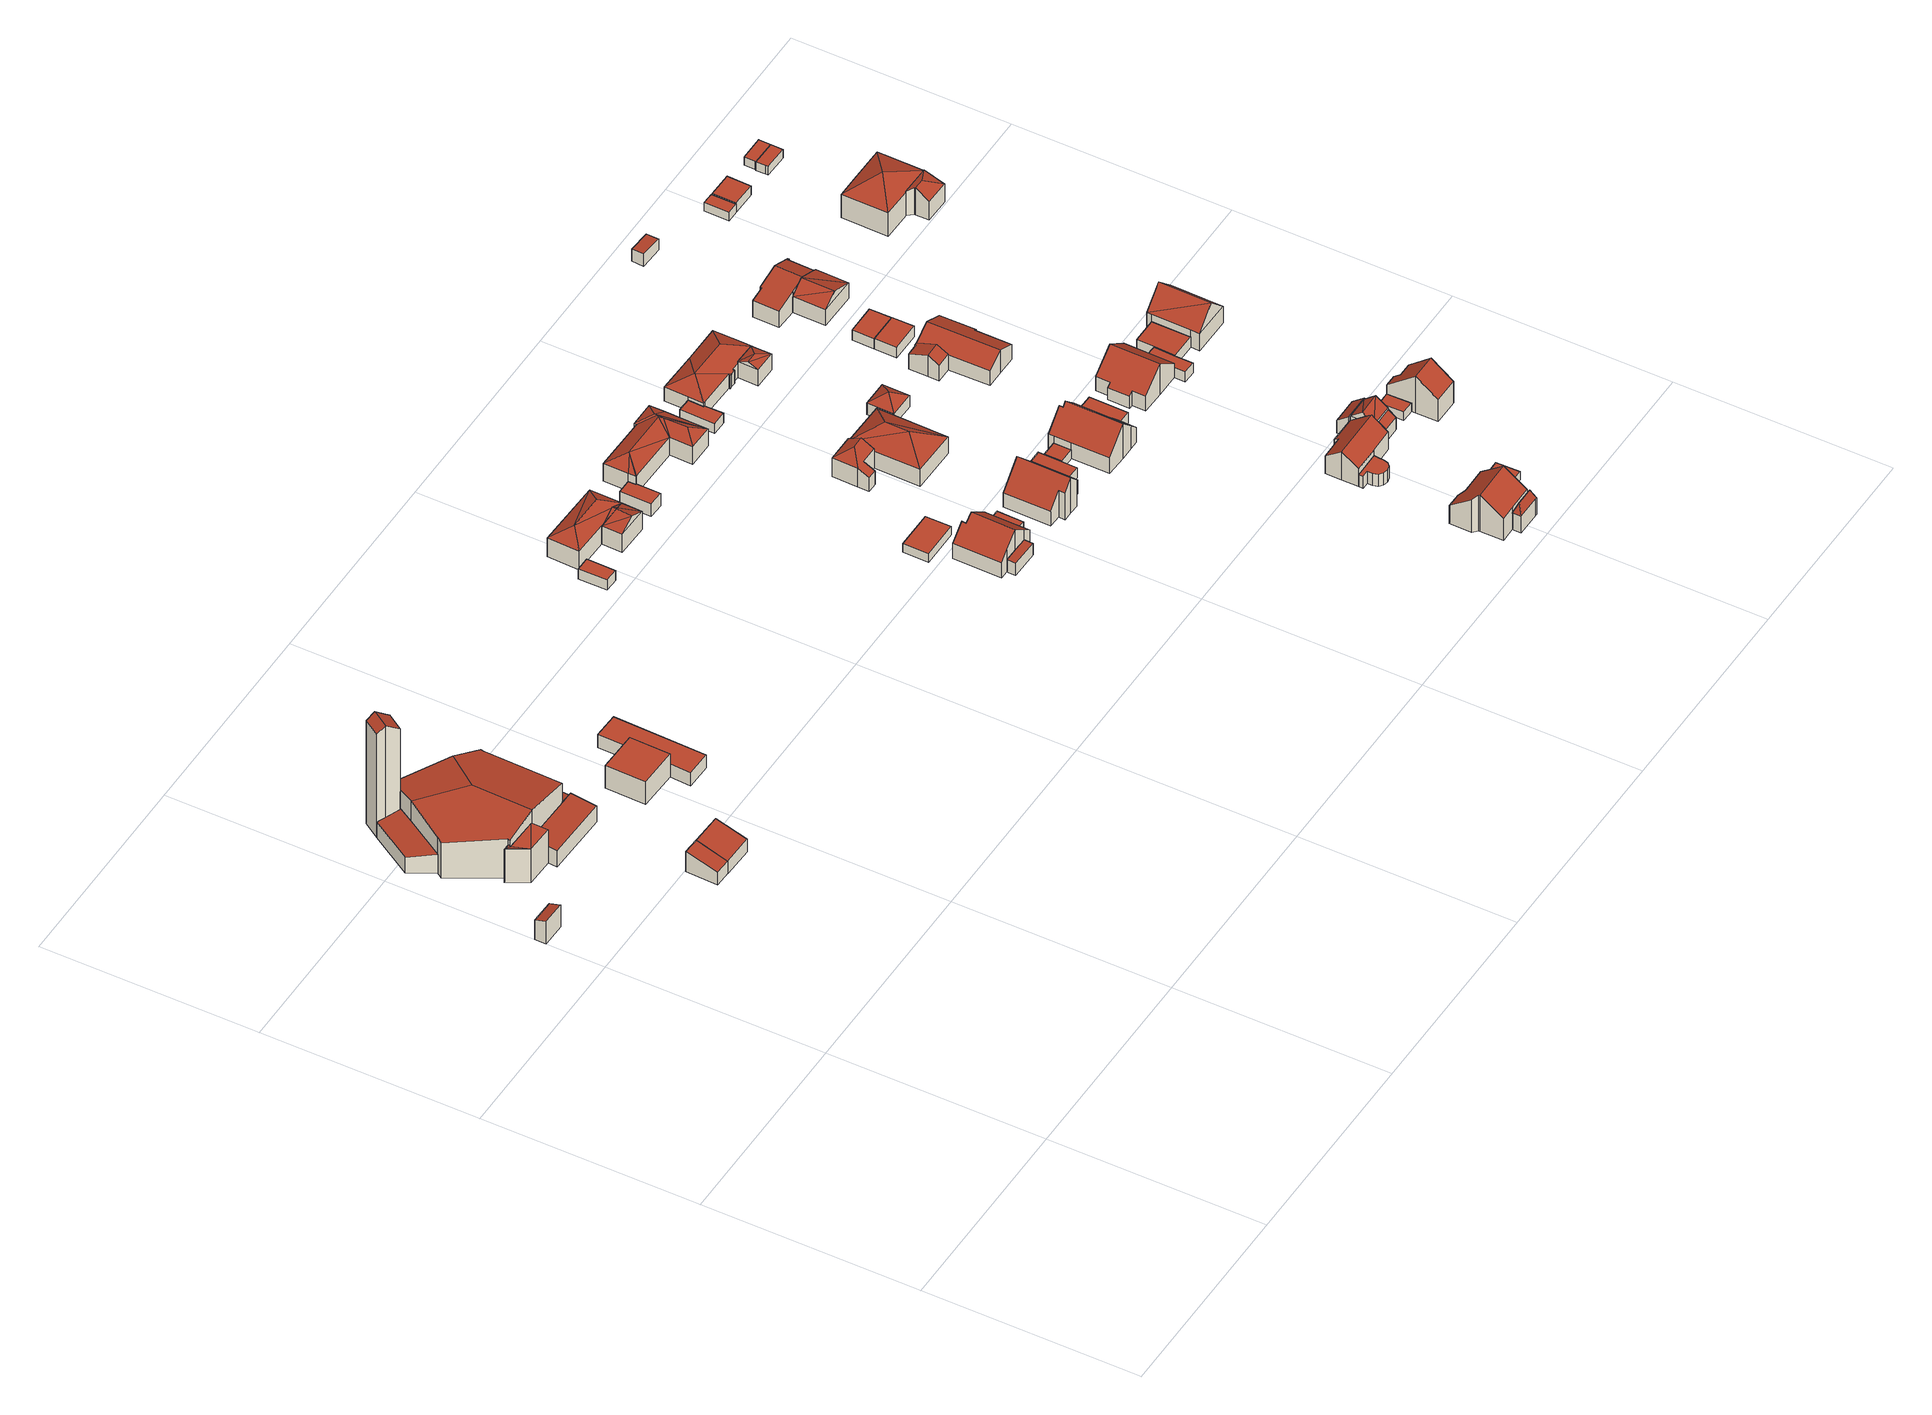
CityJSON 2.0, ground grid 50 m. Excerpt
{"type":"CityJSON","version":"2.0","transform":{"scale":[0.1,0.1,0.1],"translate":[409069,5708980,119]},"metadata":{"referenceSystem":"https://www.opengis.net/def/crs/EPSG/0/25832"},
"CityObjects":{
"building1":{"type":"Building","attributes":{"Gemeindeschluessel":"05978036","Geometrietyp2DReferenz":"3000","function":"51009_1610","roofType":"2100","measuredHeight":5.93},"geometry":[{"type":"MultiSurface","lod":"2","boundaries":[[[0,1,2,3]],[[1,4,5,2]],[[4,6,7,5]],[[6,0,3,7]],[[6,4,1,0]],[[3,2,5,7]]],"semantics":{"surfaces":[{"type":"WallSurface"},{"type":"RoofSurface"},{"type":"GroundSurface"}],"values":[0,0,0,0,1,2]}}]},
"building2":{"type":"Building","attributes":{"Gemeindeschluessel":"05978036","Geometrietyp2DReferenz":"3000","function":"31001_2460","roofType":"2100","measuredHeight":5.44},"geometry":[{"type":"MultiSurface","lod":"2","boundaries":[[[8,9,10,11]],[[9,12,13,10]],[[12,14,15,13]],[[14,8,11,15]],[[14,12,9,8]],[[11,10,13,15]]],"semantics":{"surfaces":[{"type":"WallSurface"},{"type":"RoofSurface"},{"type":"GroundSurface"}],"values":[0,0,0,0,1,2]}}]},
"building3":{"type":"Building","attributes":{"Gemeindeschluessel":"05978036","Geometrietyp2DReferenz":"3000","function":"31001_3041"},"children":["building3-1","building3-2","building3-3","building3-4","building3-5","building3-6"]},
"building3-1":{"type":"BuildingPart","attributes":{"roofType":"2100","measuredHeight":5.18},"parents":["building3"],"geometry":[{"type":"MultiSurface","lod":"2","boundaries":[[[16,17,18,19]],[[17,20,21,18]],[[22,23,24,20,17,16,25]],[[19,18,21,26,27,28,29]],[[27,26,24,23]],[[28,27,23,22]],[[26,21,20,24]],[[19,29,25,16]],[[29,28,22,25]]],"semantics":{"surfaces":[{"type":"WallSurface"},{"type":"RoofSurface"},{"type":"GroundSurface"},{"type":"ClosureSurface"}],"values":[0,0,1,2,3,3,3,3,3]}}]},
"building3-2":{"type":"BuildingPart","attributes":{"roofType":"5000","measuredHeight":29.35},"parents":["building3"],"geometry":[{"type":"MultiSurface","lod":"2","boundaries":[[[30,31,32,21,20]],[[31,33,34,32]],[[33,35,36,34]],[[35,37,38,39,36]],[[33,31,30,40]],[[40,41,37,35,33]],[[27,26,21,32,34,36,39]],[[24,23,42,41,40]],[[26,27,23,24]],[[30,20,24,40]],[[26,24,20,21]],[[42,38,37,41]],[[42,23,27,39,38]]],"semantics":{"surfaces":[{"type":"WallSurface"},{"type":"RoofSurface"},{"type":"GroundSurface"},{"type":"ClosureSurface"}],"values":[0,0,0,0,1,1,2,0,3,0,3,0,3]}}]},
"building3-3":{"type":"BuildingPart","attributes":{"roofType":"2100","measuredHeight":5.26},"parents":["building3"],"geometry":[{"type":"MultiSurface","lod":"2","boundaries":[[[43,44,45,46]],[[44,47,48,45]],[[44,43,49,50,47]],[[48,51,46,45]],[[52,50,49]],[[51,48,47,50,52]],[[46,51,52,49,43]]],"semantics":{"surfaces":[{"type":"WallSurface"},{"type":"RoofSurface"},{"type":"GroundSurface"},{"type":"ClosureSurface"}],"values":[0,0,1,2,0,3,3]}}]},
"building3-4":{"type":"BuildingPart","attributes":{"roofType":"5000","measuredHeight":12.19},"parents":["building3"],"geometry":[{"type":"MultiSurface","lod":"2","boundaries":[[[53,54,55,56,57]],[[54,58,16,19,55]],[[38,59,60,39]],[[59,61,62,60]],[[61,63,64,62]],[[63,65,66,64]],[[65,67,43,46,66]],[[63,61,59,38,42,68,69,70]],[[69,58,54,53,71,72,70]],[[72,73,67,65,63,70]],[[51,74,75,76,56,55,19,29,28,27,39,60,62,64,66,46]],[[77,52,49,73,72]],[[74,51,52,77]],[[71,78,79,80,77,72]],[[74,77,80,75]],[[78,76,75,80,79]],[[57,78,71,53]],[[57,56,76,78]],[[25,16,58,69]],[[29,19,16,25]],[[68,22,25,69]],[[29,25,22,28]],[[42,23,22,68]],[[28,22,23,27]],[[38,39,27,23,42]],[[73,49,43,67]],[[49,52,51,46,43]]],"semantics":{"surfaces":[{"type":"WallSurface"},{"type":"RoofSurface"},{"type":"GroundSurface"},{"type":"ClosureSurface"}],"values":[0,0,0,0,0,0,0,1,1,1,2,0,3,0,3,3,0,3,0,3,0,3,0,3,3,0,3]}}]},
"building3-5":{"type":"BuildingPart","attributes":{"roofType":"2100","measuredHeight":4.95},"parents":["building3"],"geometry":[{"type":"MultiSurface","lod":"2","boundaries":[[[81,82,83,84]],[[85,86,87,48,47]],[[86,81,84,87]],[[86,85,50,52,77,80,82,81]],[[84,83,75,74,51,48,87]],[[75,83,82,80]],[[47,50,85]],[[48,51,52,50,47]],[[51,74,77,52]],[[74,75,80,77]]],"semantics":{"surfaces":[{"type":"WallSurface"},{"type":"RoofSurface"},{"type":"GroundSurface"},{"type":"ClosureSurface"}],"values":[0,0,0,1,2,3,0,3,3,3]}}]},
"building3-6":{"type":"BuildingPart","attributes":{"roofType":"5000","measuredHeight":9.38},"parents":["building3"],"geometry":[{"type":"MultiSurface","lod":"2","boundaries":[[[88,57,56,89]],[[90,91,92,83,82]],[[91,88,89,92]],[[93,94,57,88]],[[94,93,78]],[[79,91,90]],[[78,91,79]],[[91,78,93]],[[78,57,94]],[[88,91,93]],[[89,56,76,75,83,92]],[[76,56,57,78]],[[75,76,78,79,80]],[[82,80,79,90]],[[82,83,75,80]]],"semantics":{"surfaces":[{"type":"WallSurface"},{"type":"RoofSurface"},{"type":"GroundSurface"},{"type":"ClosureSurface"}],"values":[0,0,0,1,1,1,1,1,0,0,2,3,3,0,3]}}]},
"building4":{"type":"Building","attributes":{"Gemeindeschluessel":"05978036","Geometrietyp2DReferenz":"3000","function":"31001_2460","roofType":"2100","measuredHeight":5.42},"geometry":[{"type":"MultiSurface","lod":"2","boundaries":[[[95,96,97,98]],[[96,9,99,97]],[[9,8,100,99]],[[8,95,98,100]],[[8,9,96,95]],[[98,97,99,100]]],"semantics":{"surfaces":[{"type":"WallSurface"},{"type":"RoofSurface"},{"type":"GroundSurface"}],"values":[0,0,0,0,1,2]}}]},
"building5":{"type":"Building","attributes":{"Gemeindeschluessel":"05978036","Geometrietyp2DReferenz":"3000","function":"31001_1000"},"children":["building5-1","building5-2"]},
"building5-1":{"type":"BuildingPart","attributes":{"roofType":"1000","measuredHeight":6.18},"parents":["building5"],"geometry":[{"type":"MultiSurface","lod":"2","boundaries":[[[101,102,103,104,105]],[[102,106,107,103]],[[106,108,109,110,107]],[[108,106,102,101]],[[104,103,107,110]],[[105,109,108,101]],[[105,104,110,109]]],"semantics":{"surfaces":[{"type":"WallSurface"},{"type":"RoofSurface"},{"type":"GroundSurface"},{"type":"ClosureSurface"}],"values":[0,0,0,1,2,0,3]}}]},
"building5-2":{"type":"BuildingPart","attributes":{"roofType":"1000","measuredHeight":3.48},"parents":["building5"],"geometry":[{"type":"MultiSurface","lod":"2","boundaries":[[[111,112,113,114]],[[112,115,116,113]],[[115,117,118,116]],[[117,105,104,118]],[[109,111,114,110]],[[109,105,117,115,112,111]],[[114,113,116,118,104,110]],[[110,104,105,109]]],"semantics":{"surfaces":[{"type":"WallSurface"},{"type":"RoofSurface"},{"type":"GroundSurface"},{"type":"ClosureSurface"}],"values":[0,0,0,0,0,1,2,3]}}]},
"building6":{"type":"Building","attributes":{"Gemeindeschluessel":"05978036","Geometrietyp2DReferenz":"3000","function":"31001_2460","roofType":"1000","measuredHeight":2.67},"geometry":[{"type":"MultiSurface","lod":"2","boundaries":[[[119,120,121,122]],[[120,123,124,121]],[[123,125,126,124]],[[125,119,122,126]],[[125,123,120,119]],[[122,121,124,126]]],"semantics":{"surfaces":[{"type":"WallSurface"},{"type":"RoofSurface"},{"type":"GroundSurface"}],"values":[0,0,0,0,1,2]}}]},
"building7":{"type":"Building","attributes":{"Gemeindeschluessel":"05978036","Geometrietyp2DReferenz":"3000","function":"31001_1000"},"children":["building7-1","building7-2"]},
"building7-1":{"type":"BuildingPart","attributes":{"roofType":"3100","measuredHeight":6.94},"parents":["building7"],"geometry":[{"type":"MultiSurface","lod":"2","boundaries":[[[127,128,129,130]],[[128,131,132,129]],[[131,133,134,132]],[[131,128,135]],[[136,128,127,137]],[[128,136,135]],[[133,135,136,138]],[[135,133,131]],[[130,129,132,134]],[[130,134,133,127]],[[138,136,137]],[[133,138,137,127]]],"semantics":{"surfaces":[{"type":"WallSurface"},{"type":"RoofSurface"},{"type":"GroundSurface"},{"type":"ClosureSurface"}],"values":[0,0,0,0,1,1,1,1,2,3,0,3]}}]},
"building7-2":{"type":"BuildingPart","attributes":{"roofType":"3200","measuredHeight":6.97},"parents":["building7"],"geometry":[{"type":"MultiSurface","lod":"2","boundaries":[[[139,140,127,130,141]],[[142,143,144,134,133]],[[143,145,146,144]],[[145,139,141,146]],[[140,139,147]],[[145,143,148]],[[139,148,147]],[[148,139,145]],[[148,140,147]],[[140,148,143,142,138,137]],[[141,130,134,144,146]],[[133,138,142]],[[137,127,140]],[[133,134,130,127]],[[133,127,137,138]]],"semantics":{"surfaces":[{"type":"WallSurface"},{"type":"RoofSurface"},{"type":"GroundSurface"},{"type":"ClosureSurface"}],"values":[0,0,0,0,1,1,1,1,1,1,2,0,0,3,3]}}]},
"building8":{"type":"Building","attributes":{"Gemeindeschluessel":"05978036","Geometrietyp2DReferenz":"3000","function":"31001_2460","roofType":"1000","measuredHeight":2.35},"geometry":[{"type":"MultiSurface","lod":"2","boundaries":[[[149,150,151,152]],[[150,153,154,151]],[[153,155,156,154]],[[155,149,152,156]],[[155,153,150,149]],[[152,151,154,156]]],"semantics":{"surfaces":[{"type":"WallSurface"},{"type":"RoofSurface"},{"type":"GroundSurface"}],"values":[0,0,0,0,1,2]}}]},
"building9":{"type":"Building","attributes":{"Gemeindeschluessel":"05978036","Geometrietyp2DReferenz":"3000","function":"31001_1000"},"children":["building9-1","building9-2"]},
"building9-1":{"type":"BuildingPart","attributes":{"roofType":"3100","measuredHeight":8.59},"parents":["building9"],"geometry":[{"type":"MultiSurface","lod":"2","boundaries":[[[157,158,159,160]],[[158,161,162,159]],[[161,163,162]],[[164,165,166,167,168]],[[165,169,170,166]],[[169,171,172,170]],[[171,173,174,172]],[[173,175,176,174]],[[175,177,178,176]],[[177,179,180,178]],[[179,157,160,180]],[[175,173,171,169,165,164,181]],[[181,161,158,157,179,177,175]],[[160,159,162,182,167,166,170,172,174,176,178,180]],[[183,163,161,181]],[[182,162,163,183]],[[164,168,183,181]],[[182,183,168,167]]],"semantics":{"surfaces":[{"type":"WallSurface"},{"type":"RoofSurface"},{"type":"GroundSurface"},{"type":"ClosureSurface"}],"values":[0,0,0,0,0,0,0,0,0,0,0,1,1,2,0,3,0,3]}}]},
"building9-2":{"type":"BuildingPart","attributes":{"roofType":"2100","measuredHeight":3.33},"parents":["building9"],"geometry":[{"type":"MultiSurface","lod":"2","boundaries":[[[163,184,185,162]],[[184,186,187,185]],[[186,168,167,187]],[[168,186,184,163,183]],[[162,185,187,167,182]],[[162,182,183,163]],[[182,167,168,183]]],"semantics":{"surfaces":[{"type":"WallSurface"},{"type":"RoofSurface"},{"type":"GroundSurface"},{"type":"ClosureSurface"}],"values":[0,0,0,1,2,3,3]}}]},
"building10":{"type":"Building","attributes":{"Gemeindeschluessel":"05978036","Geometrietyp2DReferenz":"3000","function":"31001_2460","roofType":"1000","measuredHeight":3.4},"geometry":[{"type":"MultiSurface","lod":"2","boundaries":[[[188,189,190,191]],[[189,192,193,190]],[[192,194,195,193]],[[194,196,197,195]],[[196,198,199,197]],[[198,188,191,199]],[[198,196,194,192,189,188]],[[191,190,193,195,197,199]]],"semantics":{"surfaces":[{"type":"WallSurface"},{"type":"RoofSurface"},{"type":"GroundSurface"}],"values":[0,0,0,0,0,0,1,2]}}]},
"building11":{"type":"Building","attributes":{"Gemeindeschluessel":"05978036","Geometrietyp2DReferenz":"3000","function":"31001_2460","roofType":"1000","measuredHeight":2.39},"geometry":[{"type":"MultiSurface","lod":"2","boundaries":[[[200,201,180,160]],[[201,202,203,180]],[[202,204,205,203]],[[204,200,160,205]],[[204,202,201,200]],[[160,180,203,205]]],"semantics":{"surfaces":[{"type":"WallSurface"},{"type":"RoofSurface"},{"type":"GroundSurface"}],"values":[0,0,0,0,1,2]}}]},
"building12":{"type":"Building","attributes":{"Gemeindeschluessel":"05978036","Geometrietyp2DReferenz":"3000","function":"31001_1000","roofType":"5000","measuredHeight":6.6},"geometry":[{"type":"MultiSurface","lod":"2","boundaries":[[[206,207,208,209]],[[207,210,211,208]],[[210,212,213,211]],[[212,214,215,213]],[[214,216,217,215]],[[216,218,219,217]],[[218,220,221,219]],[[220,222,223,221]],[[222,224,225,223]],[[224,226,227,225]],[[226,228,229,227]],[[228,206,209,229]],[[230,222,231]],[[232,222,230]],[[232,224,222]],[[224,232,226]],[[233,231,222,220]],[[233,220,218]],[[234,230,231]],[[235,214,212]],[[235,218,216,214]],[[234,218,235]],[[231,218,234]],[[218,231,233]],[[235,212,210]],[[234,235,210,207]],[[232,230,234,207,206]],[[228,232,206]],[[232,228,226]],[[209,208,211,213,215,217,219,221,223,225,227,229]]],"semantics":{"surfaces":[{"type":"WallSurface"},{"type":"RoofSurface"},{"type":"GroundSurface"}],"values":[0,0,0,0,0,0,0,0,0,0,0,0,1,1,1,1,1,1,1,1,1,1,1,1,1,1,1,1,1,2]}}]},
"building13":{"type":"Building","attributes":{"Gemeindeschluessel":"05978036","Geometrietyp2DReferenz":"3000","function":"31001_1000","roofType":"3100","measuredHeight":9.49},"geometry":[{"type":"MultiSurface","lod":"2","boundaries":[[[236,237,238,239]],[[237,240,241,238]],[[240,242,243,241]],[[242,244,245,243]],[[244,246,247,245]],[[246,248,249,247]],[[248,250,251,249]],[[250,252,253,251]],[[252,254,255,253]],[[254,256,257,255]],[[256,258,259,257]],[[258,236,239,259]],[[254,252,250,248,246,244,242,240]],[[240,237,236,258,256,254]],[[239,238,241,243,245,247,249,251,253,255,257,259]]],"semantics":{"surfaces":[{"type":"WallSurface"},{"type":"RoofSurface"},{"type":"GroundSurface"}],"values":[0,0,0,0,0,0,0,0,0,0,0,0,1,1,2]}}]},
"building14":{"type":"Building","attributes":{"Gemeindeschluessel":"05978036","Geometrietyp2DReferenz":"3000","function":"31001_1000"},"children":["building14-1","building14-2"]},
"building14-1":{"type":"BuildingPart","attributes":{"roofType":"3200","measuredHeight":7.75},"parents":["building14"],"geometry":[{"type":"MultiSurface","lod":"2","boundaries":[[[260,261,262,263]],[[261,264,265,262]],[[266,267,268,269]],[[267,260,263,268]],[[261,260,270]],[[267,266,271]],[[271,260,267]],[[260,271,270]],[[266,270,271]],[[270,266,272,264,261]],[[263,262,265,273,269,268]],[[269,273,272,266]],[[273,265,264,272]]],"semantics":{"surfaces":[{"type":"WallSurface"},{"type":"RoofSurface"},{"type":"GroundSurface"},{"type":"ClosureSurface"}],"values":[0,0,0,0,1,1,1,1,1,1,2,3,3]}}]},
"building14-2":{"type":"BuildingPart","attributes":{"roofType":"5000","measuredHeight":6.62},"parents":["building14"],"geometry":[{"type":"MultiSurface","lod":"2","boundaries":[[[274,275,276,265,264]],[[275,277,278,276]],[[277,279,280,278]],[[279,281,282,280]],[[281,283,284,282]],[[283,285,266,269,284]],[[283,281,286]],[[281,279,277,275,274,287,286]],[[287,285,283,286]],[[265,276,278,280,282,284,269,273]],[[272,266,285,287]],[[273,269,266,272]],[[274,264,272,287]],[[273,272,264,265]]],"semantics":{"surfaces":[{"type":"WallSurface"},{"type":"RoofSurface"},{"type":"GroundSurface"},{"type":"ClosureSurface"}],"values":[0,0,0,0,0,0,1,1,1,2,0,3,0,3]}}]},
"building15":{"type":"Building","attributes":{"Gemeindeschluessel":"05978036","Geometrietyp2DReferenz":"3000","function":"31001_2460","roofType":"1000","measuredHeight":2.84},"geometry":[{"type":"MultiSurface","lod":"2","boundaries":[[[288,289,290,243]],[[289,291,292,290]],[[291,293,294,292]],[[293,295,247,294]],[[295,296,245,247]],[[296,288,243,245]],[[296,295,293,291,289,288]],[[243,290,292,294,247,245]]],"semantics":{"surfaces":[{"type":"WallSurface"},{"type":"RoofSurface"},{"type":"GroundSurface"}],"values":[0,0,0,0,0,0,1,2]}}]},
"building16":{"type":"Building","attributes":{"Gemeindeschluessel":"05978036","Geometrietyp2DReferenz":"3000","function":"31001_2460","roofType":"1000","measuredHeight":2.58},"geometry":[{"type":"MultiSurface","lod":"2","boundaries":[[[297,298,299,300]],[[298,301,302,299]],[[301,303,304,302]],[[303,305,306,304]],[[305,307,308,306]],[[307,297,300,308]],[[307,305,303,301,298,297]],[[300,299,302,304,306,308]]],"semantics":{"surfaces":[{"type":"WallSurface"},{"type":"RoofSurface"},{"type":"GroundSurface"}],"values":[0,0,0,0,0,0,1,2]}}]},
"building17":{"type":"Building","attributes":{"Gemeindeschluessel":"05978036","Geometrietyp2DReferenz":"3000","function":"31001_1310","roofType":"1000","measuredHeight":2.44},"geometry":[{"type":"MultiSurface","lod":"2","boundaries":[[[309,310,311,312]],[[310,313,314,311]],[[313,315,316,314]],[[315,309,312,316]],[[315,313,310,309]],[[312,311,314,316]]],"semantics":{"surfaces":[{"type":"WallSurface"},{"type":"RoofSurface"},{"type":"GroundSurface"}],"values":[0,0,0,0,1,2]}}]},
"building18":{"type":"Building","attributes":{"Gemeindeschluessel":"05978036","Geometrietyp2DReferenz":"3000","function":"31001_1000"},"children":["building18-1","building18-2"]},
"building18-1":{"type":"BuildingPart","attributes":{"roofType":"3100","measuredHeight":9.82},"parents":["building18"],"geometry":[{"type":"MultiSurface","lod":"2","boundaries":[[[317,318,319,320]],[[318,321,322,319]],[[321,323,324,322]],[[323,325,326,324]],[[325,327,328,326]],[[327,329,330,328]],[[329,331,332,333,330]],[[334,335,336,337,338]],[[335,339,340,336]],[[339,341,342,340]],[[341,343,344,342]],[[343,317,320,344]],[[339,335,334,331,329]],[[329,327,325,323,321,318,317,343,341,339]],[[320,319,322,324,326,328,330,333,337,336,340,342,344]],[[334,338,332,331]],[[338,337,333,332]]],"semantics":{"surfaces":[{"type":"WallSurface"},{"type":"RoofSurface"},{"type":"GroundSurface"},{"type":"ClosureSurface"}],"values":[0,0,0,0,0,0,0,0,0,0,0,0,1,1,2,0,3]}}]},
"building18-2":{"type":"BuildingPart","attributes":{"roofType":"5000","measuredHeight":6.87},"parents":["building18"],"geometry":[{"type":"MultiSurface","lod":"2","boundaries":[[[345,346,347,348]],[[346,349,350,347]],[[349,338,337,350]],[[332,345,348,333]],[[351,338,349]],[[352,351,349,346,345]],[[352,345,332]],[[351,352,332,338]],[[348,347,350,337,333]],[[333,337,338,332]]],"semantics":{"surfaces":[{"type":"WallSurface"},{"type":"RoofSurface"},{"type":"GroundSurface"},{"type":"ClosureSurface"}],"values":[0,0,0,0,1,1,1,1,2,3]}}]},
"building19":{"type":"Building","attributes":{"Gemeindeschluessel":"05978036","Geometrietyp2DReferenz":"3000","function":"31001_1000"},"children":["building19-1","building19-2"]},
"building19-1":{"type":"BuildingPart","attributes":{"roofType":"2100","measuredHeight":6.11},"parents":["building19"],"geometry":[{"type":"MultiSurface","lod":"2","boundaries":[[[353,354,355,356]],[[354,357,358,355]],[[357,359,360,358]],[[359,361,362,360]],[[361,359,357,354,353]],[[356,355,358,360,362]],[[353,356,362,361]]],"semantics":{"surfaces":[{"type":"WallSurface"},{"type":"RoofSurface"},{"type":"GroundSurface"},{"type":"ClosureSurface"}],"values":[0,0,0,0,1,2,3]}}]},
"building19-2":{"type":"BuildingPart","attributes":{"roofType":"3100","measuredHeight":9.33},"parents":["building19"],"geometry":[{"type":"MultiSurface","lod":"2","boundaries":[[[363,364,365,366]],[[364,367,368,365]],[[367,369,370,368]],[[369,371,372,370]],[[371,373,374,372]],[[373,353,356,374]],[[361,375,376,362]],[[375,377,378,376]],[[377,379,380,378]],[[379,363,366,380]],[[375,361,353,373,371]],[[371,369,367,364,363,379,377,375]],[[366,365,368,370,372,374,356,362,376,378,380]],[[361,362,356,353]]],"semantics":{"surfaces":[{"type":"WallSurface"},{"type":"RoofSurface"},{"type":"GroundSurface"},{"type":"ClosureSurface"}],"values":[0,0,0,0,0,0,0,0,0,0,1,1,2,3]}}]},
"building20":{"type":"Building","attributes":{"Gemeindeschluessel":"05978036","Geometrietyp2DReferenz":"3000","function":"31001_2460","roofType":"3500","measuredHeight":5.04},"geometry":[{"type":"MultiSurface","lod":"2","boundaries":[[[381,382,383,384]],[[382,385,386,383]],[[385,387,388,386]],[[387,381,384,388]],[[382,381,389]],[[385,382,389]],[[387,385,389]],[[381,387,389]],[[384,383,386,388]]],"semantics":{"surfaces":[{"type":"WallSurface"},{"type":"RoofSurface"},{"type":"GroundSurface"}],"values":[0,0,0,0,1,1,1,1,2]}}]},
"building21":{"type":"Building","attributes":{"Gemeindeschluessel":"05978036","Geometrietyp2DReferenz":"3000","function":"31001_1000"},"children":["building21-1","building21-2"]},
"building21-1":{"type":"BuildingPart","attributes":{"roofType":"3200","measuredHeight":6.13},"parents":["building21"],"geometry":[{"type":"MultiSurface","lod":"2","boundaries":[[[390,391,392,393]],[[391,394,395,392]],[[394,396,397,395]],[[396,398,399,397]],[[398,400,401,399]],[[400,402,403,401]],[[402,404,405,403]],[[404,406,407,405]],[[406,408,409,407]],[[410,411,412,413]],[[411,414,415,412]],[[414,416,417,415]],[[416,418,419,417]],[[418,420,421,419]],[[420,390,393,421]],[[406,404,402,400,422]],[[396,394,391,423]],[[400,398,423,422]],[[398,396,423]],[[416,414,411,410,408,406,422,423]],[[391,390,420,418,416,423]],[[393,392,395,397,399,401,403,405,407,409,413,412,415,417,419,421]],[[410,413,409,408]]],"semantics":{"surfaces":[{"type":"WallSurface"},{"type":"RoofSurface"},{"type":"GroundSurface"},{"type":"ClosureSurface"}],"values":[0,0,0,0,0,0,0,0,0,0,0,0,0,0,0,1,1,1,1,1,1,2,3]}}]},
"building21-2":{"type":"BuildingPart","attributes":{"roofType":"5000","measuredHeight":5.3},"parents":["building21"],"geometry":[{"type":"MultiSurface","lod":"2","boundaries":[[[424,425,426,409,408]],[[425,427,428,426]],[[427,429,410,413,428]],[[425,424,430]],[[429,427,431]],[[429,430,424]],[[430,429,431]],[[431,425,430]],[[425,431,427]],[[413,409,426,428]],[[408,410,429,424]],[[408,409,413,410]]],"semantics":{"surfaces":[{"type":"WallSurface"},{"type":"RoofSurface"},{"type":"GroundSurface"},{"type":"ClosureSurface"}],"values":[0,0,0,1,0,1,1,1,1,2,0,3]}}]},
"building22":{"type":"Building","attributes":{"Gemeindeschluessel":"05978036","Geometrietyp2DReferenz":"3000","function":"31001_2460","roofType":"1000","measuredHeight":2.87},"geometry":[{"type":"MultiSurface","lod":"2","boundaries":[[[432,433,434,374]],[[433,435,436,434]],[[435,437,358,436]],[[437,438,355,358]],[[438,439,356,355]],[[439,432,374,356]],[[439,438,437,435,433,432]],[[374,434,436,358,355,356]]],"semantics":{"surfaces":[{"type":"WallSurface"},{"type":"RoofSurface"},{"type":"GroundSurface"}],"values":[0,0,0,0,0,0,1,2]}}]},
"building23":{"type":"Building","attributes":{"Gemeindeschluessel":"05978036","Geometrietyp2DReferenz":"3000","function":"31001_2460","roofType":"1000","measuredHeight":2.32},"geometry":[{"type":"MultiSurface","lod":"2","boundaries":[[[440,441,442,443]],[[441,444,445,442]],[[444,446,447,445]],[[446,448,449,447]],[[448,440,443,449]],[[448,446,444,441,440]],[[443,442,445,447,449]]],"semantics":{"surfaces":[{"type":"WallSurface"},{"type":"RoofSurface"},{"type":"GroundSurface"}],"values":[0,0,0,0,0,1,2]}}]},
"building24":{"type":"Building","attributes":{"Gemeindeschluessel":"05978036","Geometrietyp2DReferenz":"3000","function":"31001_1000"},"children":["building24-1","building24-2","building24-3","building24-4"]},
"building24-1":{"type":"BuildingPart","attributes":{"roofType":"1000","measuredHeight":3.18},"parents":["building24"],"geometry":[{"type":"MultiSurface","lod":"2","boundaries":[[[450,451,452,453]],[[451,454,455,452]],[[454,456,457,455]],[[456,458,459,457]],[[460,461,462,463]],[[461,464,465,462]],[[464,466,467,465]],[[466,468,469,467]],[[468,470,471,469]],[[470,472,473,471]],[[472,474,475,473]],[[474,450,453,475]],[[474,472,470,468,466,464,461,460,458,456,454,451,450]],[[453,452,455,457,459,463,462,465,467,469,471,473,475]],[[463,459,458,460]]],"semantics":{"surfaces":[{"type":"WallSurface"},{"type":"RoofSurface"},{"type":"GroundSurface"},{"type":"ClosureSurface"}],"values":[0,0,0,0,0,0,0,0,0,0,0,0,1,2,3]}}]},
"building24-2":{"type":"BuildingPart","attributes":{"roofType":"3100","measuredHeight":7.32},"parents":["building24"],"geometry":[{"type":"MultiSurface","lod":"2","boundaries":[[[476,477,478,479]],[[480,476,479,481]],[[476,480,482]],[[482,477,476]],[[477,482,483,484,485]],[[480,483,482]],[[483,480,486]],[[479,478,487,488,481]],[[489,490,486]],[[488,487,491,490,489]],[[487,478,477,491]],[[481,488,489,486,480]],[[477,485,491]],[[490,484,483,486]],[[491,485,484,490]]],"semantics":{"surfaces":[{"type":"WallSurface"},{"type":"RoofSurface"},{"type":"GroundSurface"},{"type":"ClosureSurface"}],"values":[0,0,0,1,1,1,1,2,0,3,3,3,0,0,3]}}]},
"building24-3":{"type":"BuildingPart","attributes":{"roofType":"3100","measuredHeight":7.69},"parents":["building24"],"geometry":[{"type":"MultiSurface","lod":"2","boundaries":[[[492,493,494,495]],[[493,489,488,494]],[[496,497,498,478,477]],[[497,499,500,498]],[[499,501,460,463,500]],[[502,503,504,459,458]],[[503,505,506,504]],[[505,507,508,506]],[[507,492,495,508]],[[503,502,501,499,497,496,509]],[[509,484,490,489,493,492,507,505,503]],[[495,494,488,487,478,498,500,463,459,504,506,508]],[[485,484,509]],[[487,488,489,490,491]],[[491,490,484,485]],[[496,477,491,485,509]],[[487,491,477,478]],[[502,458,460,501]],[[458,459,463,460]]],"semantics":{"surfaces":[{"type":"WallSurface"},{"type":"RoofSurface"},{"type":"GroundSurface"},{"type":"ClosureSurface"}],"values":[0,0,0,0,0,0,0,0,0,1,1,2,0,3,3,0,3,0,3]}}]},
"building24-4":{"type":"BuildingPart","attributes":{"roofType":"2100","measuredHeight":5.44},"parents":["building24"],"geometry":[{"type":"MultiSurface","lod":"2","boundaries":[[[510,511,512,494,493]],[[511,513,514,512]],[[513,515,480,481,514]],[[515,513,511,510]],[[494,512,514,481,488]],[[493,489,486,480,515,510]],[[488,481,480,486,489]],[[493,494,488,489]]],"semantics":{"surfaces":[{"type":"WallSurface"},{"type":"RoofSurface"},{"type":"GroundSurface"},{"type":"ClosureSurface"}],"values":[0,0,0,1,2,0,3,3]}}]},
"building25":{"type":"Building","attributes":{"Gemeindeschluessel":"05978036","Geometrietyp2DReferenz":"3000","function":"51009_1610","roofType":"2100","measuredHeight":4.71},"geometry":[{"type":"MultiSurface","lod":"2","boundaries":[[[516,517,518,519]],[[517,520,521,518]],[[520,522,523,521]],[[522,516,519,523]],[[522,520,517,516]],[[519,518,521,523]]],"semantics":{"surfaces":[{"type":"WallSurface"},{"type":"RoofSurface"},{"type":"GroundSurface"}],"values":[0,0,0,0,1,2]}}]},
"building26":{"type":"Building","attributes":{"Gemeindeschluessel":"05978036","Geometrietyp2DReferenz":"3000","function":"31001_1000"},"children":["building26-1","building26-2"]},
"building26-1":{"type":"BuildingPart","attributes":{"roofType":"3100","measuredHeight":6.2},"parents":["building26"],"geometry":[{"type":"MultiSurface","lod":"2","boundaries":[[[524,525,526,527]],[[524,528,529,525]],[[528,530,531,529]],[[530,532,533,531]],[[532,534,535,533]],[[534,536,537,535]],[[536,538,539,537]],[[538,540,541,539]],[[536,534,532,530,528,524]],[[524,527,542,543,540,538,536]],[[526,525,529,531,533,535,537,539,541,544]],[[526,544,543,542,527]],[[544,541,540,543]]],"semantics":{"surfaces":[{"type":"WallSurface"},{"type":"RoofSurface"},{"type":"GroundSurface"},{"type":"ClosureSurface"}],"values":[0,0,0,0,0,0,0,0,1,1,2,3,3]}}]},
"building26-2":{"type":"BuildingPart","attributes":{"roofType":"3100","measuredHeight":5.71},"parents":["building26"],"geometry":[{"type":"MultiSurface","lod":"2","boundaries":[[[545,527,526,546]],[[547,548,549,541,540]],[[548,550,551,549]],[[550,552,553,551]],[[552,554,555,553]],[[554,545,546,555]],[[550,548,547,556]],[[556,542,527,545,554,552,550]],[[546,526,544,541,549,551,553,555]],[[543,542,556]],[[544,526,527,542,543]],[[547,540,543,556]],[[544,543,540,541]]],"semantics":{"surfaces":[{"type":"WallSurface"},{"type":"RoofSurface"},{"type":"GroundSurface"},{"type":"ClosureSurface"}],"values":[0,0,0,0,0,0,1,1,2,0,3,0,3]}}]},
"building27":{"type":"Building","attributes":{"Gemeindeschluessel":"05978036","Geometrietyp2DReferenz":"3000","function":"31001_1000","roofType":"3100","measuredHeight":8.2},"geometry":[{"type":"MultiSurface","lod":"2","boundaries":[[[557,558,559,560]],[[558,561,562,559]],[[561,563,564,562]],[[563,565,566,564]],[[565,567,568,566]],[[567,569,570,568]],[[569,571,572,570]],[[571,573,574,572]],[[573,575,576,574]],[[575,577,578,576]],[[577,557,560,578]],[[573,571,569,567,565,563,561,558]],[[558,557,577,575,573]],[[560,559,562,564,566,568,570,572,574,576,578]]],"semantics":{"surfaces":[{"type":"WallSurface"},{"type":"RoofSurface"},{"type":"GroundSurface"}],"values":[0,0,0,0,0,0,0,0,0,0,0,1,1,2]}}]},
"building28":{"type":"Building","attributes":{"Gemeindeschluessel":"05978036","Geometrietyp2DReferenz":"3000","function":"31001_2460","roofType":"1000","measuredHeight":2.9},"geometry":[{"type":"MultiSurface","lod":"2","boundaries":[[[579,580,581,582]],[[580,583,584,581]],[[583,585,586,584]],[[585,579,582,586]],[[585,583,580,579]],[[582,581,584,586]]],"semantics":{"surfaces":[{"type":"WallSurface"},{"type":"RoofSurface"},{"type":"GroundSurface"}],"values":[0,0,0,0,1,2]}}]},
"building29":{"type":"Building","attributes":{"Gemeindeschluessel":"05978036","Geometrietyp2DReferenz":"3000","function":"31001_2460","roofType":"1000","measuredHeight":2.23},"geometry":[{"type":"MultiSurface","lod":"2","boundaries":[[[587,588,589,590]],[[588,591,592,589]],[[591,593,594,592]],[[593,587,590,594]],[[593,591,588,587]],[[590,589,592,594]]],"semantics":{"surfaces":[{"type":"WallSurface"},{"type":"RoofSurface"},{"type":"GroundSurface"}],"values":[0,0,0,0,1,2]}}]},
"building30":{"type":"Building","attributes":{"Gemeindeschluessel":"05978036","Geometrietyp2DReferenz":"3000","function":"31001_2460","roofType":"1000","measuredHeight":2.75},"geometry":[{"type":"MultiSurface","lod":"2","boundaries":[[[595,596,597,581]],[[596,598,599,597]],[[598,600,584,599]],[[600,595,581,584]],[[600,598,596,595]],[[581,597,599,584]]],"semantics":{"surfaces":[{"type":"WallSurface"},{"type":"RoofSurface"},{"type":"GroundSurface"}],"values":[0,0,0,0,1,2]}}]},
"building31":{"type":"Building","attributes":{"Gemeindeschluessel":"05978036","Geometrietyp2DReferenz":"3000","function":"31001_2460","roofType":"1000","measuredHeight":2.71},"geometry":[{"type":"MultiSurface","lod":"2","boundaries":[[[601,602,603,604]],[[602,605,560,603]],[[605,606,578,560]],[[606,607,608,578]],[[607,609,610,608]],[[609,601,604,610]],[[609,607,606,605,602,601]],[[604,603,560,578,608,610]]],"semantics":{"surfaces":[{"type":"WallSurface"},{"type":"RoofSurface"},{"type":"GroundSurface"}],"values":[0,0,0,0,0,0,1,2]}}]},
"building32":{"type":"Building","attributes":{"Gemeindeschluessel":"05978036","Geometrietyp2DReferenz":"3000","function":"31001_1000","roofType":"3100","measuredHeight":9.87},"geometry":[{"type":"MultiSurface","lod":"2","boundaries":[[[611,612,613,614]],[[612,615,616,613]],[[615,617,618,616]],[[617,619,620,618]],[[619,621,622,620]],[[621,623,624,622]],[[623,625,626,624]],[[625,611,614,626]],[[621,619,617,615]],[[615,612,611,625,623,621]],[[614,613,616,618,620,622,624,626]]],"semantics":{"surfaces":[{"type":"WallSurface"},{"type":"RoofSurface"},{"type":"GroundSurface"}],"values":[0,0,0,0,0,0,0,0,1,1,2]}}]},
"building33":{"type":"Building","attributes":{"Gemeindeschluessel":"05978036","Geometrietyp2DReferenz":"3000","function":"31001_1000"},"children":["building33-1","building33-2"]},
"building33-1":{"type":"BuildingPart","attributes":{"roofType":"3100","measuredHeight":6.58},"parents":["building33"],"geometry":[{"type":"MultiSurface","lod":"2","boundaries":[[[627,628,629,630]],[[628,631,632,629]],[[633,634,635,636]],[[634,627,630,635]],[[627,634,637,638]],[[638,639,627]],[[639,638,640,631]],[[631,628,639]],[[633,641,637,634]],[[627,639,628]],[[630,629,632,642,636,635]],[[636,642,643,633]],[[642,632,631,643]],[[638,637,641,644,640]],[[644,641,633,643]],[[644,643,631,640]]],"semantics":{"surfaces":[{"type":"WallSurface"},{"type":"RoofSurface"},{"type":"GroundSurface"},{"type":"ClosureSurface"}],"values":[0,0,0,0,1,1,1,1,0,0,2,3,3,0,3,3]}}]},
"building33-2":{"type":"BuildingPart","attributes":{"roofType":"3100","measuredHeight":6.29},"parents":["building33"],"geometry":[{"type":"MultiSurface","lod":"2","boundaries":[[[645,646,647,648]],[[646,649,650,647]],[[649,651,652,650]],[[651,653,654,652]],[[653,655,656,654]],[[655,657,658,656]],[[657,659,660,658]],[[659,641,633,636,660]],[[661,632,631]],[[661,645,648,632]],[[644,641,659,657,655,653]],[[653,651,649,646,645,661,640,644]],[[648,647,650,652,654,656,658,660,636,642,632]],[[642,636,633,643]],[[643,633,641,644]],[[661,631,640]],[[642,643,631,632]],[[631,643,644,640]]],"semantics":{"surfaces":[{"type":"WallSurface"},{"type":"RoofSurface"},{"type":"GroundSurface"},{"type":"ClosureSurface"}],"values":[0,0,0,0,0,0,0,0,0,0,1,1,2,3,3,0,3,3]}}]},
"building34":{"type":"Building","attributes":{"Gemeindeschluessel":"05978036","Geometrietyp2DReferenz":"3000","function":"31001_2460","roofType":"1000","measuredHeight":2.86},"geometry":[{"type":"MultiSurface","lod":"2","boundaries":[[[662,663,608,610]],[[663,664,665,608]],[[664,666,667,665]],[[666,668,669,667]],[[668,662,610,669]],[[668,666,664,663,662]],[[610,608,665,667,669]]],"semantics":{"surfaces":[{"type":"WallSurface"},{"type":"RoofSurface"},{"type":"GroundSurface"}],"values":[0,0,0,0,0,1,2]}}]},
"building35":{"type":"Building","attributes":{"Gemeindeschluessel":"05978036","Geometrietyp2DReferenz":"3000","function":"31001_2500","roofType":"2100","measuredHeight":3.31},"geometry":[{"type":"MultiSurface","lod":"2","boundaries":[[[670,671,672,673]],[[671,674,675,672]],[[674,676,677,675]],[[676,670,673,677]],[[676,674,671,670]],[[673,672,675,677]]],"semantics":{"surfaces":[{"type":"WallSurface"},{"type":"RoofSurface"},{"type":"GroundSurface"}],"values":[0,0,0,0,1,2]}}]},
"building36":{"type":"Building","attributes":{"Gemeindeschluessel":"05978036","Geometrietyp2DReferenz":"3000","function":"31001_1000","roofType":"5000","measuredHeight":9.13},"geometry":[{"type":"MultiSurface","lod":"2","boundaries":[[[678,679,680,681]],[[679,682,683,680]],[[682,684,685,683]],[[684,686,687,685]],[[686,688,689,687]],[[688,678,681,689]],[[679,678,690,691]],[[688,691,690]],[[691,688,686,684,682]],[[688,690,678]],[[679,691,682]],[[681,680,683,685,687,689]]],"semantics":{"surfaces":[{"type":"WallSurface"},{"type":"RoofSurface"},{"type":"GroundSurface"}],"values":[0,0,0,0,0,0,1,1,1,0,0,2]}}]},
"building37":{"type":"Building","attributes":{"Gemeindeschluessel":"05978036","Geometrietyp2DReferenz":"3000","function":"31001_2460","roofType":"1000","measuredHeight":2.34},"geometry":[{"type":"MultiSurface","lod":"2","boundaries":[[[692,693,694,695]],[[693,696,697,694]],[[696,698,699,697]],[[698,700,701,699]],[[700,692,695,701]],[[700,698,696,693,692]],[[695,694,697,699,701]]],"semantics":{"surfaces":[{"type":"WallSurface"},{"type":"RoofSurface"},{"type":"GroundSurface"}],"values":[0,0,0,0,0,1,2]}}]},
"building38":{"type":"Building","attributes":{"Gemeindeschluessel":"05978036","Geometrietyp2DReferenz":"3000","function":"31001_2460","roofType":"1000","measuredHeight":2.51},"geometry":[{"type":"MultiSurface","lod":"2","boundaries":[[[702,703,704,705]],[[703,706,707,704]],[[706,708,709,707]],[[708,710,711,709]],[[710,702,705,711]],[[710,708,706,703,702]],[[705,704,707,709,711]]],"semantics":{"surfaces":[{"type":"WallSurface"},{"type":"RoofSurface"},{"type":"GroundSurface"}],"values":[0,0,0,0,0,1,2]}}]},
"building39":{"type":"Building","attributes":{"Gemeindeschluessel":"05978036","Geometrietyp2DReferenz":"3000","function":"31001_1000"},"children":["building39-1","building39-2"]},
"building39-1":{"type":"BuildingPart","attributes":{"roofType":"5000","measuredHeight":7.28},"parents":["building39"],"geometry":[{"type":"MultiSurface","lod":"2","boundaries":[[[712,713,714,715]],[[713,716,717,718,714]],[[719,720,721,722,723]],[[720,724,725,721]],[[724,726,727,725]],[[726,712,715,727]],[[720,719,728]],[[719,716,713,712,726,728]],[[726,724,720,728]],[[715,714,718,722,721,725,727]],[[719,723,717,716]],[[723,722,718,717]]],"semantics":{"surfaces":[{"type":"WallSurface"},{"type":"RoofSurface"},{"type":"GroundSurface"},{"type":"ClosureSurface"}],"values":[0,0,0,0,0,0,1,1,1,2,0,3]}}]},
"building39-2":{"type":"BuildingPart","attributes":{"roofType":"3500","measuredHeight":9.24},"parents":["building39"],"geometry":[{"type":"MultiSurface","lod":"2","boundaries":[[[729,723,722,730]],[[717,731,714,718]],[[731,732,733,714]],[[732,734,735,733]],[[734,736,737,735]],[[736,738,739,737]],[[738,729,730,739]],[[723,729,738,740]],[[732,731,717,723,740]],[[734,732,740]],[[738,736,734,740]],[[730,722,718,714,733,735,737,739]],[[718,722,723,717]]],"semantics":{"surfaces":[{"type":"WallSurface"},{"type":"RoofSurface"},{"type":"GroundSurface"},{"type":"ClosureSurface"}],"values":[0,0,0,0,0,0,0,1,1,1,1,2,3]}}]},
"building40":{"type":"Building","attributes":{"Gemeindeschluessel":"05978036","Geometrietyp2DReferenz":"3000","function":"31001_2460","roofType":"1000","measuredHeight":2.26},"geometry":[{"type":"MultiSurface","lod":"2","boundaries":[[[741,742,743,744]],[[742,745,746,743]],[[745,747,748,746]],[[747,749,750,748]],[[749,741,744,750]],[[749,747,745,742,741]],[[744,743,746,748,750]]],"semantics":{"surfaces":[{"type":"WallSurface"},{"type":"RoofSurface"},{"type":"GroundSurface"}],"values":[0,0,0,0,0,1,2]}}]},
"building41":{"type":"Building","attributes":{"Gemeindeschluessel":"05978036","Geometrietyp2DReferenz":"3000","function":"31001_2460","roofType":"1000","measuredHeight":2.22},"geometry":[{"type":"MultiSurface","lod":"2","boundaries":[[[747,745,751,752]],[[745,753,754,751]],[[753,755,756,754]],[[755,757,758,756]],[[757,759,760,758]],[[759,747,752,760]],[[759,757,755,753,745,747]],[[752,751,754,756,758,760]]],"semantics":{"surfaces":[{"type":"WallSurface"},{"type":"RoofSurface"},{"type":"GroundSurface"}],"values":[0,0,0,0,0,0,1,2]}}]}
},
"vertices":[
[58,1159,57],[58,1133,65],[58,1133,5],[58,1159,5],[2,1134,65],[2,1134,5],[2,1160,57],[2,1160,5],
[338,985,80],[335,912,59],[335,912,26],[338,985,26],[297,913,59],[297,913,26],[299,987,80],[299,987,26],
[68,1418,61],[37,1474,51],[37,1474,10],[68,1418,10],[98,1573,51],[98,1573,10],[145,1546,61],[144,1546,61],[115,1563,55],[124,1510,61],[115,1563,10],[144,1546,10],[145,1546,10],[124,1510,10],
[98,1573,289],[123,1611,289],[123,1611,10],[140,1602,303],[140,1602,10],[156,1592,289],[156,1592,10],[169,1584,278],[169,1584,105],[169,1584,10],[115,1563,303],[144,1546,278],[144,1546,111],
[324,1458,62],[357,1457,53],[357,1457,10],[324,1458,10],[352,1278,53],[352,1278,10],[320,1279,62],[330,1279,59],[320,1279,10],[320,1279,59],
[123,1290,117],[59,1405,105],[59,1405,10],[123,1290,10],[123,1290,100],[68,1418,106],[174,1580,106],[174,1580,10],[167,1571,107],[167,1571,10],[274,1501,120],[274,1501,10],[326,1467,111],[326,1467,10],[324,1458,111],[145,1546,111],[124,1510,116],[209,1421,132],[122,1284,117],[205,1282,132],[320,1279,111],[205,1282,10],[202,1282,10],[122,1284,10],[205,1282,59],[122,1284,100],[202,1282,100],[202,1282,59],
[200,1222,53],[201,1243,55],[201,1243,10],[200,1222,10],[352,1278,59],[351,1218,53],[351,1218,10],
[109,1290,100],[109,1290,10],[201,1243,100],[136,1245,100],[136,1245,10],[111,1287,103],[122,1286,103],
[411,983,80],[409,910,59],[409,910,25],[411,983,25],[335,912,25],[338,985,25],
[539,1159,67],[446,1161,67],[446,1161,5],[539,1159,5],[539,1159,40],[448,1254,67],[448,1254,5],[541,1252,67],[541,1252,40],[541,1252,5],
[542,1325,40],[602,1323,40],[602,1323,5],[542,1325,5],[597,1110,40],[597,1110,5],[537,1111,40],[537,1111,5],
[937,1528,40],[937,1593,40],[937,1593,13],[937,1528,13],[970,1593,40],[970,1593,13],[969,1527,40],[969,1527,13],
[1125,1601,60],[1124,1554,60],[1124,1554,11],[1125,1601,11],[1047,1556,60],[1047,1556,11],[1048,1603,60],[1048,1603,11],[1085,1555,80],[1087,1602,80],[1122,1601,61],[1051,1602,61],
[1126,1675,61],[1125,1601,61],[1126,1675,11],[1048,1603,61],[962,1605,61],[962,1605,11],[964,1679,61],[964,1679,11],[1091,1639,80],[1004,1641,80],
[1283,1054,76],[1373,1054,76],[1373,1054,53],[1283,1054,53],[1373,995,76],[1373,995,53],[1282,995,76],[1282,995,53],
[1423,878,95],[1423,846,95],[1423,846,54],[1423,878,54],[1401,846,113],[1401,846,54],[1401,846,87],[1334,847,113],[1313,847,95],[1313,847,54],[1334,847,54],[1334,847,87],[1314,959,95],[1314,959,54],[1351,959,125],[1351,959,54],[1351,949,125],[1351,949,54],[1369,948,140],[1369,948,54],[1424,948,95],[1424,948,54],[1424,938,95],[1424,938,54],[1368,847,140],[1368,847,54],[1368,847,87],
[1401,826,86],[1401,826,54],[1334,827,86],[1334,827,54],
[1156,1552,55],[1157,1624,55],[1157,1624,21],[1156,1552,21],[1190,1624,55],[1190,1624,21],[1190,1606,55],[1190,1606,21],[1192,1606,55],[1192,1606,21],[1192,1551,55],[1192,1551,21],
[1423,878,78],[1424,938,78],[1454,937,78],[1454,937,54],[1453,877,78],[1453,877,54],
[1191,1681,76],[1321,1679,76],[1321,1679,29],[1191,1681,29],[1321,1685,76],[1321,1685,29],[1381,1685,76],[1381,1685,29],[1381,1648,76],[1381,1648,29],[1380,1596,76],[1380,1596,29],[1380,1550,76],[1380,1550,29],[1319,1551,76],[1319,1551,29],[1320,1604,76],[1320,1604,29],[1192,1606,76],[1192,1606,29],[1190,1606,76],[1190,1606,29],[1190,1624,76],[1190,1624,29],[1343,1642,95],[1350,1635,91],[1228,1643,95],[1350,1581,91],[1351,1649,91],[1351,1655,91],
[1487,835,97],[1488,943,97],[1488,943,58],[1487,835,58],[1541,942,152],[1541,942,58],[1590,941,101],[1590,941,58],[1594,941,97],[1594,941,58],[1593,858,97],[1593,858,58],[1593,834,97],[1593,834,58],[1562,834,129],[1562,834,58],[1562,818,129],[1562,818,58],[1540,819,152],[1540,819,58],[1517,819,129],[1517,819,58],[1518,834,129],[1518,834,58],
[1576,1118,95],[1467,1119,95],[1467,1119,50],[1576,1118,50],[1468,1224,95],[1468,1224,50],[1469,1283,95],[1578,1281,95],[1578,1281,50],[1469,1283,50],[1522,1175,127],[1523,1230,127],[1469,1254,95],[1469,1254,50],
[1468,1224,101],[1427,1225,101],[1427,1225,50],[1427,1199,87],[1427,1199,50],[1404,1199,87],[1404,1199,50],[1404,1225,101],[1404,1225,50],[1405,1284,101],[1405,1284,50],[1469,1283,101],[1440,1254,116],[1469,1254,116],
[1590,941,86],[1590,946,86],[1590,946,58],[1634,946,86],[1634,946,58],[1633,857,86],[1633,857,58],[1593,858,86],[1594,941,86],
[1407,1551,67],[1408,1631,67],[1408,1631,41],[1407,1551,41],[1440,1630,67],[1440,1630,41],[1439,1594,67],[1439,1594,41],[1442,1594,67],[1442,1594,41],[1442,1551,67],[1442,1551,41],
[1672,893,86],[1635,893,86],[1635,893,61],[1672,893,61],[1635,933,86],[1635,933,61],[1672,933,86],[1672,933,61],
[1866,146,124],[1901,146,124],[1901,146,75],[1866,146,75],[1912,135,133],[1912,135,75],[1933,136,132],[1933,136,75],[1973,136,133],[1973,136,75],[1973,93,166],[1973,93,75],[1973,84,173],[1973,84,75],[1974,31,133],[1974,31,120],[1974,31,75],[1913,30,133],[1877,29,133],[1877,29,75],[1913,30,75],[1913,30,120],[1876,82,173],[1876,82,75],[1876,86,171],[1876,86,75],[1866,95,163],[1866,95,75],
[1974,10,120],[1970,10,120],[1970,10,75],[1974,10,75],[1913,10,120],[1913,10,75],[1923,20,144],[1964,20,144],
[1755,856,124],[1775,856,104],[1775,856,63],[1755,856,63],[1775,845,104],[1775,845,63],[1775,804,104],[1775,804,63],[1755,804,124],[1755,804,63],
[1672,933,105],[1672,945,105],[1672,945,63],[1672,933,63],[1715,945,147],[1715,945,63],[1715,936,147],[1715,936,63],[1724,936,156],[1724,936,63],[1756,935,124],[1756,935,63],[1722,804,156],[1722,804,63],[1671,805,105],[1671,805,63],[1672,893,105],[1672,893,63],
[1592,1311,84],[1653,1311,84],[1653,1311,53],[1592,1311,53],[1652,1248,84],[1652,1248,53],[1591,1249,84],[1591,1249,53],[1622,1279,103],
[1442,1594,76],[1439,1594,76],[1439,1594,39],[1442,1594,39],[1440,1630,76],[1440,1630,39],[1441,1685,76],[1441,1685,39],[1539,1683,76],[1539,1683,39],[1630,1682,76],[1630,1682,39],[1630,1665,76],[1630,1665,39],[1630,1619,76],[1630,1619,39],[1629,1591,76],[1629,1591,39],[1623,1591,76],[1623,1591,39],[1571,1592,76],[1553,1592,76],[1553,1592,39],[1571,1592,39],[1553,1589,74],[1553,1589,39],[1542,1589,74],[1542,1589,39],[1535,1589,74],[1535,1589,39],[1535,1592,76],[1535,1592,39],[1581,1637,100],[1483,1639,100],
[1623,1591,82],[1623,1544,82],[1623,1544,39],[1570,1545,82],[1570,1545,39],[1571,1592,82],[1597,1568,92],[1571,1568,92],
[1756,935,92],[1816,934,92],[1816,934,63],[1815,845,92],[1815,845,63],[1775,845,92],[1775,856,92],[1755,856,92],
[2008,139,102],[2039,139,102],[2039,139,79],[2008,139,79],[2040,84,102],[2040,84,79],[2009,84,102],[2009,84,79],[2009,94,102],[2009,94,79],
[1888,320,109],[1885,331,109],[1885,331,77],[1888,320,77],[1885,343,109],[1885,343,77],[1868,343,109],[1868,343,77],[1868,353,109],[1868,353,77],[1931,354,109],[1931,344,109],[1931,344,77],[1931,354,77],[1930,344,109],[1930,344,77],[1930,332,109],[1930,332,77],[1927,321,109],[1927,321,77],[1919,313,109],[1919,313,77],[1908,310,109],[1908,310,77],[1897,313,109],[1897,313,77],
[2045,387,129],[1989,386,129],[1989,386,77],[2045,387,77],[2044,441,129],[2044,441,77],[2044,414,151],[1989,413,151],[1989,406,144],[1989,392,134],[1988,440,129],[1989,392,77],[1988,440,77],[1988,440,118],[1988,426,129],[1989,392,129],
[1924,440,118],[1982,440,118],[1982,440,77],[1924,440,77],[1989,386,149],[1989,368,136],[1989,368,77],[1989,355,125],[1989,355,77],[1931,354,125],[1868,353,125],[1868,391,154],[1868,391,77],[1868,429,125],[1868,429,77],[1924,430,125],[1924,430,77],[1989,392,154],
[1982,440,132],[1981,467,110],[1981,467,77],[2044,468,110],[2044,468,77],[2044,441,132],
[2045,387,126],[2045,369,112],[2045,369,79],[2045,387,79],[1989,368,112],[1989,368,79],[1989,386,126],[1989,386,79],
[1817,1303,124],[1817,1303,62],[1774,1302,62],[1774,1302,102],[1867,1303,99],[1867,1303,62],[1868,1220,99],[1868,1220,62],[1862,1220,102],[1862,1220,62],[1862,1136,102],[1862,1136,62],[1818,1136,124],[1818,1136,62],[1775,1136,102],[1775,1136,62],[1774,1230,102],[1774,1230,62],[1774,1300,102],[1774,1256,102],[1774,1256,62],
[1766,1302,102],[1766,1302,62],[1774,1230,103],[1737,1230,103],[1737,1230,62],[1737,1255,119],[1737,1255,62],[1737,1299,103],[1737,1299,62],[1766,1299,103],[1766,1299,62],[1774,1256,119],
[1966,827,110],[1911,827,153],[1911,827,71],[1966,827,71],[1855,828,110],[1855,828,71],[1856,860,110],[1856,860,71],[1846,860,103],[1846,860,71],[1846,910,103],[1846,910,71],[1856,910,110],[1856,910,71],[1857,943,110],[1857,943,71],[1912,942,153],[1912,942,71],[1967,942,110],[1967,942,71],[1967,892,110],[1967,892,71],
[1757,1337,87],[1757,1388,87],[1757,1388,58],[1757,1337,58],[1827,1388,87],[1827,1388,58],[1827,1337,87],[1827,1337,58],
[2074,423,102],[2104,424,102],[2104,424,80],[2074,423,80],[2105,368,102],[2105,368,80],[2075,368,102],[2075,368,80],
[1757,1388,86],[1758,1439,86],[1758,1439,58],[1827,1439,86],[1827,1439,58],[1827,1388,86],
[1996,801,98],[1966,802,98],[1966,802,71],[1996,801,71],[1966,827,98],[1967,892,98],[1998,891,98],[1998,891,71],[1996,842,98],[1996,842,71],
[2133,408,138],[2165,408,138],[2165,408,80],[2133,408,80],[2166,358,179],[2166,358,80],[2167,308,138],[2167,308,80],[2106,308,138],[2106,308,80],[2105,358,179],[2105,358,80],[2105,424,125],[2105,424,80],[2133,424,125],[2133,424,80],
[1865,1507,94],[1775,1508,94],[1775,1508,51],[1865,1507,51],[1776,1584,94],[1776,1584,51],[1861,1583,94],[1866,1583,94],[1866,1583,51],[1861,1583,51],[1861,1583,96],[1811,1584,117],[1810,1508,117],[1802,1584,111],[1861,1583,95],[1816,1584,51],[1816,1584,94],[1816,1584,114],
[1725,1585,95],[1726,1646,95],[1726,1646,51],[1725,1585,51],[1760,1645,102],[1760,1645,51],[1760,1649,102],[1760,1649,51],[1817,1648,114],[1817,1648,51],[1867,1647,93],[1867,1647,51],[1867,1643,93],[1867,1643,51],[1862,1644,95],[1862,1644,51],[1776,1584,106],
[1996,842,100],[1998,891,100],[1998,930,100],[1998,930,71],[2057,930,100],[2057,930,71],[2057,841,100],[2057,841,71],
[1809,1907,72],[1754,1909,75],[1754,1909,42],[1809,1907,42],[1755,1937,75],[1755,1937,42],[1810,1935,72],[1810,1935,42],
[2149,940,119],[2148,819,119],[2148,819,73],[2149,940,73],[2056,820,119],[2056,820,73],[2057,841,119],[2057,841,73],[2057,930,119],[2057,930,73],[2058,941,119],[2058,941,73],[2103,940,165],[2102,820,165],
[1970,1822,74],[1942,1822,74],[1942,1822,51],[1970,1822,51],[1943,1880,74],[1943,1880,51],[1970,1879,74],[1970,1879,51],[1970,1877,74],[1970,1877,51],
[1970,1822,77],[1970,1877,77],[1970,1877,52],[1970,1822,52],[2028,1876,77],[2028,1876,52],[2027,1826,77],[2027,1826,52],[2027,1821,77],[2027,1821,52],
[2137,1514,124],[2126,1526,118],[2126,1526,53],[2137,1514,53],[2126,1527,118],[2126,1527,116],[2126,1527,53],[2198,1526,118],[2198,1479,101],[2198,1479,53],[2198,1526,53],[2198,1526,116],[2137,1480,102],[2137,1480,53],[2137,1510,126],[2137,1510,53],[2162,1510,126],
[2199,1618,116],[2199,1618,53],[2126,1526,116],[2057,1527,116],[2057,1527,53],[2058,1634,116],[2058,1634,53],[2107,1634,116],[2107,1634,53],[2199,1633,116],[2199,1633,53],[2128,1580,145],
[2092,1819,77],[2092,1825,77],[2092,1825,54],[2092,1819,54],[2092,1847,77],[2092,1847,54],[2150,1846,77],[2150,1846,54],[2149,1818,77],[2149,1818,54],
[2092,1847,55],[2150,1846,55],[2092,1848,77],[2092,1848,55],[2093,1874,77],[2093,1874,55],[2150,1874,77],[2150,1874,55],[2150,1873,77],[2150,1873,55]
]}
